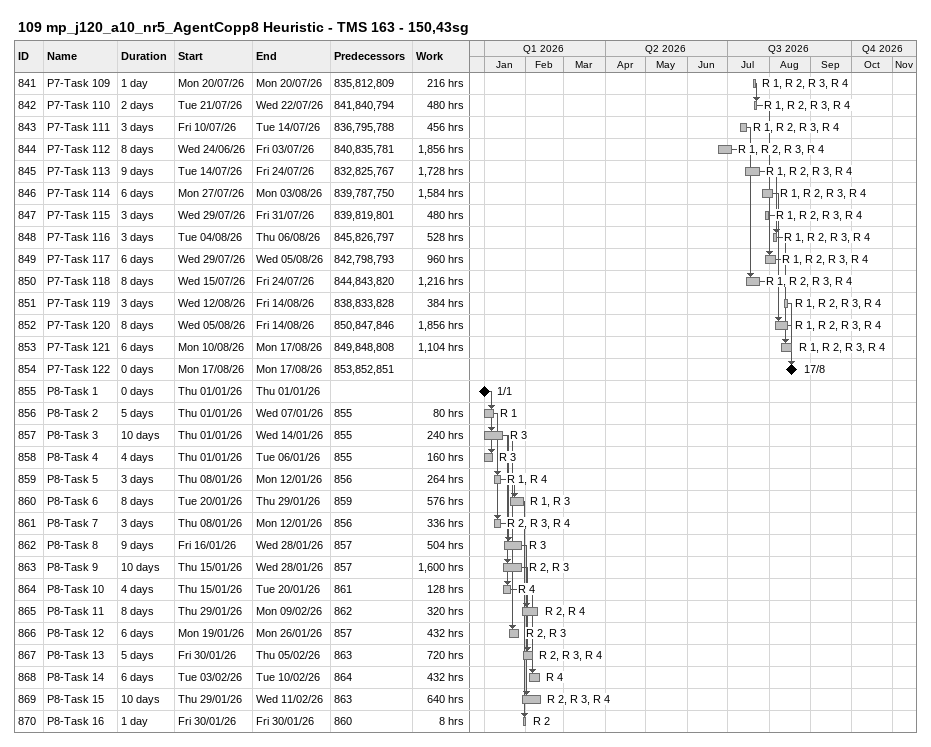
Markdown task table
109 mp_j120_a10_nr5_AgentCopp8 Heuristic - TMS 163 - 150,43sg

| ID | Task | Duration | Start | Finish | Predecessors | Resources | Work (h) |
|---|---|---|---|---|---|---|---|
| 841 | P7-Task 109 | 1d | 2026-07-20 | 2026-07-20 | 835, 812, 809 | R 1, R 2, R 3, R 4 | 216 |
| 842 | P7-Task 110 | 2d | 2026-07-21 | 2026-07-22 | 841, 840, 794 | R 1, R 2, R 3, R 4 | 480 |
| 843 | P7-Task 111 | 3d | 2026-07-10 | 2026-07-14 | 836, 795, 788 | R 1, R 2, R 3, R 4 | 456 |
| 844 | P7-Task 112 | 8d | 2026-06-24 | 2026-07-03 | 840, 835, 781 | R 1, R 2, R 3, R 4 | 1856 |
| 845 | P7-Task 113 | 9d | 2026-07-14 | 2026-07-24 | 832, 825, 767 | R 1, R 2, R 3, R 4 | 1728 |
| 846 | P7-Task 114 | 6d | 2026-07-27 | 2026-08-03 | 839, 787, 750 | R 1, R 2, R 3, R 4 | 1584 |
| 847 | P7-Task 115 | 3d | 2026-07-29 | 2026-07-31 | 839, 819, 801 | R 1, R 2, R 3, R 4 | 480 |
| 848 | P7-Task 116 | 3d | 2026-08-04 | 2026-08-06 | 845, 826, 797 | R 1, R 2, R 3, R 4 | 528 |
| 849 | P7-Task 117 | 6d | 2026-07-29 | 2026-08-05 | 842, 798, 793 | R 1, R 2, R 3, R 4 | 960 |
| 850 | P7-Task 118 | 8d | 2026-07-15 | 2026-07-24 | 844, 843, 820 | R 1, R 2, R 3, R 4 | 1216 |
| 851 | P7-Task 119 | 3d | 2026-08-12 | 2026-08-14 | 838, 833, 828 | R 1, R 2, R 3, R 4 | 384 |
| 852 | P7-Task 120 | 8d | 2026-08-05 | 2026-08-14 | 850, 847, 846 | R 1, R 2, R 3, R 4 | 1856 |
| 853 | P7-Task 121 | 6d | 2026-08-10 | 2026-08-17 | 849, 848, 808 | R 1, R 2, R 3, R 4 | 1104 |
| 854 | P7-Task 122 | 0d | 2026-08-17 | 2026-08-17 | 853, 852, 851 |  |  |
| 855 | P8-Task 1 | 0d | 2026-01-01 | 2026-01-01 |  |  |  |
| 856 | P8-Task 2 | 5d | 2026-01-01 | 2026-01-07 | 855 | R 1 | 80 |
| 857 | P8-Task 3 | 10d | 2026-01-01 | 2026-01-14 | 855 | R 3 | 240 |
| 858 | P8-Task 4 | 4d | 2026-01-01 | 2026-01-06 | 855 | R 3 | 160 |
| 859 | P8-Task 5 | 3d | 2026-01-08 | 2026-01-12 | 856 | R 1, R 4 | 264 |
| 860 | P8-Task 6 | 8d | 2026-01-20 | 2026-01-29 | 859 | R 1, R 3 | 576 |
| 861 | P8-Task 7 | 3d | 2026-01-08 | 2026-01-12 | 856 | R 2, R 3, R 4 | 336 |
| 862 | P8-Task 8 | 9d | 2026-01-16 | 2026-01-28 | 857 | R 3 | 504 |
| 863 | P8-Task 9 | 10d | 2026-01-15 | 2026-01-28 | 857 | R 2, R 3 | 1600 |
| 864 | P8-Task 10 | 4d | 2026-01-15 | 2026-01-20 | 861 | R 4 | 128 |
| 865 | P8-Task 11 | 8d | 2026-01-29 | 2026-02-09 | 862 | R 2, R 4 | 320 |
| 866 | P8-Task 12 | 6d | 2026-01-19 | 2026-01-26 | 857 | R 2, R 3 | 432 |
| 867 | P8-Task 13 | 5d | 2026-01-30 | 2026-02-05 | 863 | R 2, R 3, R 4 | 720 |
| 868 | P8-Task 14 | 6d | 2026-02-03 | 2026-02-10 | 864 | R 4 | 432 |
| 869 | P8-Task 15 | 10d | 2026-01-29 | 2026-02-11 | 863 | R 2, R 3, R 4 | 640 |
| 870 | P8-Task 16 | 1d | 2026-01-30 | 2026-01-30 | 860 | R 2 | 8 |
